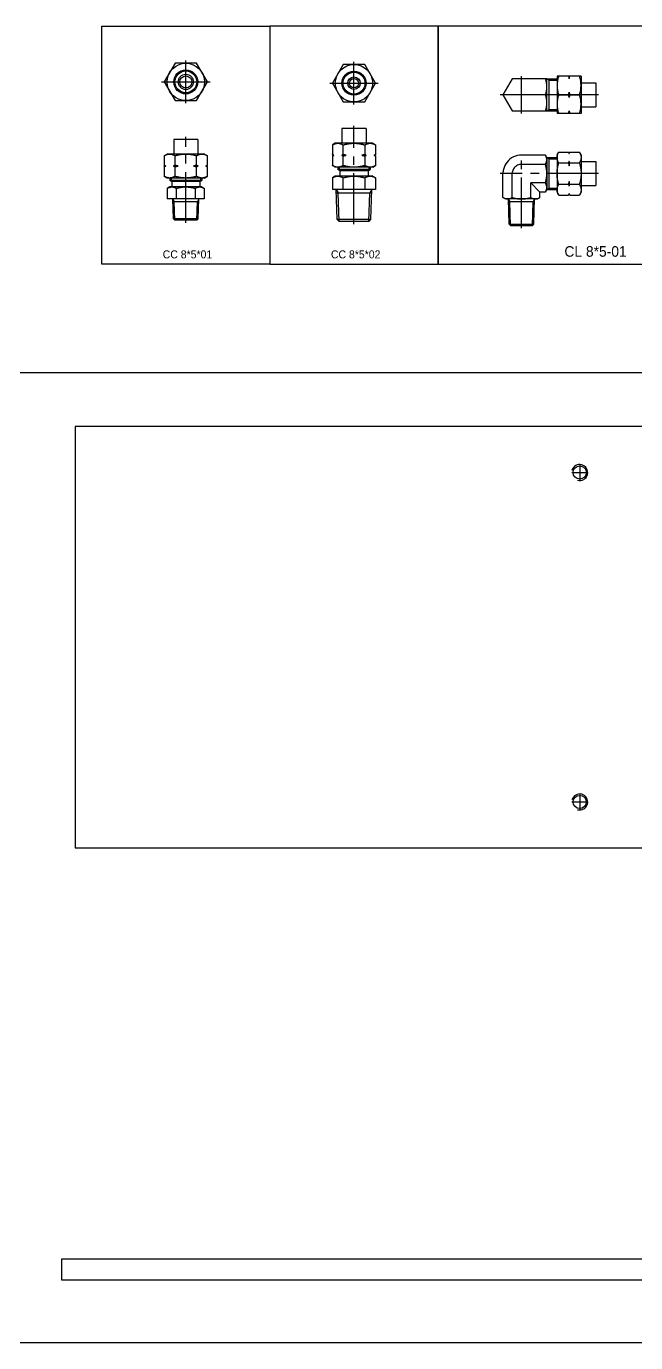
# Model space of a CAD drawing. Header units: millimetres. Extents: x -4251 to 2609, y -1673 to 4048.
# Drawn here: x -3042.5 to -2814.3, y 920.3 to 1413.7 of the extents above; entities that cross this region are included whole.
import ezdxf

# ---------------------------------------------------------------- set-up
doc = ezdxf.new("R2010")
doc.units = ezdxf.units.MM
for name, pattern in [('CENTER', [50.8, 31.75, -6.35, 6.35, -6.35]), ('CENTER1', [10, 7, -1, 1, -1]), ('CENTER2', [28.575, 19.05, -3.175, 3.175, -3.175]), ('HIDDEN2', [4.7625, 3.175, -1.5875])]:
    doc.linetypes.add(name, pattern=pattern)
for name, color, linetype in [('4', 7, 'Continuous'), ('CENTER', 1, 'CENTER'), ('CL', 1, 'CENTER'), ('PV-529CA', 7, 'Continuous'), ('THIN', 3, 'Continuous'), ('가는실선', 6, 'Continuous'), ('외형선', 7, 'Continuous'), ('중심선', 3, 'CENTER2'), ('피치선', 1, 'Continuous')]:
    doc.layers.add(name, color=color, linetype=linetype)
doc.styles.get("Standard").update_dxf_attribs({"font": 'ISOCP.SHX', "bigfont": 'WHGTXT.SHX'})

# ---------------------------------------------------------------- blocks, each defined once
blk = doc.blocks.new('A$C50AD6EAA')
at = {"color": 1, "linetype": 'CENTER1'}
for p, q in [((374, 138), (374, 148)), ((369, 143), (379, 143)), ((374, 10), (374, 20)), ((369, 15), (379, 15))]:
    blk.add_line(p, q, dxfattribs=at)
at = {"color": 30}
blk.add_lwpolyline([(5, 0), (390, 0), (390, 158), (5, 158), (5, 0)], dxfattribs=at)
blk.add_lwpolyline([(321.5, 17.5), (321.5, 140.5), (280.5, 140.5), (280.5, 17.5)], close=True, dxfattribs=at)
for centre, radius in [((288.5, 151), 2.07), ((313.5, 151), 2.07), ((194, 140.75), 2.46), ((194, 17.25), 2.46), ((288.5, 7), 2.07), ((313.5, 7), 2.07)]:
    blk.add_circle(centre, radius)
for centre, radius in [((374, 143), 3), ((345, 134), 2.75), ((240, 99), 2.75), ((240, 59), 2.75), ((345, 24), 2.75), ((374, 15), 3)]:
    blk.add_circle(centre, radius, dxfattribs=at)
at = {"color": 2, "linetype": 'HIDDEN2'}
for centre in [(345, 134), (240, 99), (240, 59), (345, 24)]:
    blk.add_circle(centre, 5.25, dxfattribs=at)
at = {"layer": 'CENTER'}
for p, q in [((194, 143.75), (194, 137.75)), ((191, 140.75), (197, 140.75)), ((345, 139.25), (345, 128.75)), ((339.75, 134), (350.25, 134)), ((240, 104.25), (240, 93.75)), ((234.75, 99), (245.25, 99)), ((240, 53.75), (240, 64.25)), ((234.75, 59), (245.25, 59)), ((345, 18.75), (345, 29.25)), ((194, 20.25), (194, 14.25)), ((339.75, 24), (350.25, 24)), ((191, 17.25), (197, 17.25))]:
    blk.add_line(p, q, dxfattribs=at)
at = {"layer": 'CL'}
for p, q in [((288.5, 155.5), (288.5, 146.5)), ((313.5, 155.5), (313.5, 146.5)), ((293, 151), (284, 151)), ((318, 151), (309, 151)), ((288.5, 11.5), (288.5, 2.5)), ((313.5, 11.5), (313.5, 2.5)), ((293, 7), (284, 7)), ((318, 7), (309, 7))]:
    blk.add_line(p, q, dxfattribs=at)
at = {"layer": 'THIN'}
for centre in [(194, 140.75), (194, 17.25)]:
    blk.add_arc(centre, 3, 255, 165, dxfattribs=at)
at = {"layer": '피치선'}
for centre in [(288.5, 151), (313.5, 151), (288.5, 7), (313.5, 7)]:
    blk.add_arc(centre, 2.5, 180, 90, dxfattribs=at)
blk = doc.blocks.new('A$C1A1F7E32')
at = {"layer": 'PV-529CA'}
for p, q in [((4.5, 30.33), (-4.5, 30.33)), ((-4.5, 30.33), (-4.5, 24.83)), ((4.5, 30.33), (4.5, 24.83)), ((-7, 24.83), (-8.08, 24.2)), ((7, 24.83), (-7, 24.83)), ((7, 24.83), (8.08, 24.2)), ((-8.08, 24.2), (-8.08, 20.58)), ((-7.58, 20.33), (-8.08, 20.58)), ((-7.58, 20.33), (-8.08, 20.08)), ((-8.08, 20.08), (-8.08, 16.46)), ((-7.52, 20.33), (-7.58, 20.33)), ((-2.92, 20.33), (-4.6, 20.33)), ((-4.04, 20.58), (-4.04, 24.2)), ((-4.04, 16.46), (-4.04, 20.08)), ((4.6, 20.33), (2.92, 20.33)), ((4.04, 20.58), (4.04, 24.2)), ((4.04, 16.46), (4.04, 20.08)), ((7.58, 20.33), (7.52, 20.33)), ((7.58, 20.33), (8.08, 20.58)), ((7.58, 20.33), (8.08, 20.08)), ((8.08, 20.58), (8.08, 24.2)), ((8.08, 16.46), (8.08, 20.08)), ((-7, 15.83), (-8.08, 16.46)), ((7, 15.83), (-7, 15.83)), ((-6, 15.83), (-6, 14.93)), ((6, 14.93), (-6, 14.93)), ((-5.25, 14.5), (-6, 14.93)), ((5.25, 14.5), (6, 14.93)), ((6, 15.83), (6, 14.93)), ((7, 15.83), (8.08, 16.46)), ((-6, 12.5), (-6.93, 11.96)), ((-6.93, 11.96), (-6.93, 8)), ((6, 12.5), (-6, 12.5)), ((5.25, 14.5), (-5.25, 14.5)), ((-5.25, 14.5), (-5.25, 12.5)), ((-3.46, 8), (-3.46, 11.96)), ((3.46, 11.96), (3.46, 8)), ((5.25, 14.5), (5.25, 12.5)), ((6, 12.5), (6.93, 11.96)), ((6.93, 11.96), (6.93, 8)), ((6.93, 8), (-6.93, 8)), ((-4.67, 0.5), (-4.9, 8)), ((4.67, 0.5), (4.9, 8)), ((4.67, 0.5), (-4.67, 0.5)), ((-4.15, 0), (-4.67, 0.5)), ((4.15, 0), (-4.15, 0)), ((4.15, 0), (4.67, 0.5))]:
    blk.add_line(p, q, dxfattribs=at)
for points, weights in [([(-8.08, 24.2), (-7, 24.83), (-6.06, 24.83)], [1, 1.0379548493, 1]), ([(-6.06, 24.83), (-5.12, 24.83), (-4.04, 24.2)], [1, 1.0379548493, 1]), ([(-4.04, 24.2), (-1.88, 24.83), (0, 24.83)], [1, 1.0379548493, 1]), ([(0, 24.83), (1.88, 24.83), (4.04, 24.2)], [1, 1.0379548493, 1]), ([(4.04, 24.2), (5.12, 24.83), (6.06, 24.83)], [1, 1.0379548493, 1]), ([(6.06, 24.83), (7, 24.83), (8.08, 24.2)], [1, 1.0379548493, 1]), ([(-7.52, 20.33), (-7.79, 20.43), (-8.08, 20.58)], [1, 1.00259269997, 1]), ([(-8.08, 20.08), (-7.79, 20.23), (-7.52, 20.33)], [1, 1.00259269997, 1]), ([(-4.04, 20.58), (-4.33, 20.43), (-4.6, 20.33)], [1, 1.00259269997, 1]), ([(-4.6, 20.33), (-4.33, 20.23), (-4.04, 20.08)], [1, 1.00259269997, 1]), ([(-2.92, 20.33), (-3.46, 20.43), (-4.04, 20.58)], [1, 1.00259269997, 1]), ([(-4.04, 20.08), (-3.46, 20.23), (-2.92, 20.33)], [1, 1.00259269997, 1]), ([(4.04, 20.58), (3.46, 20.43), (2.92, 20.33)], [1, 1.00259269997, 1]), ([(2.92, 20.33), (3.46, 20.23), (4.04, 20.08)], [1, 1.00259269997, 1]), ([(4.6, 20.33), (4.33, 20.43), (4.04, 20.58)], [1, 1.00259269997, 1]), ([(4.04, 20.08), (4.33, 20.23), (4.6, 20.33)], [1, 1.00259269997, 1]), ([(8.08, 20.58), (7.79, 20.43), (7.52, 20.33)], [1, 1.00259269997, 1]), ([(7.52, 20.33), (7.79, 20.23), (8.08, 20.08)], [1, 1.00259269997, 1]), ([(-6.06, 15.83), (-7, 15.83), (-8.08, 16.46)], [1, 1.0379548493, 1]), ([(-4.04, 16.46), (-5.12, 15.83), (-6.06, 15.83)], [1, 1.0379548493, 1]), ([(0, 15.83), (-1.88, 15.83), (-4.04, 16.46)], [1, 1.0379548493, 1]), ([(4.04, 16.46), (1.88, 15.83), (0, 15.83)], [1, 1.0379548493, 1]), ([(6.06, 15.83), (5.12, 15.83), (4.04, 16.46)], [1, 1.0379548493, 1]), ([(8.08, 16.46), (7, 15.83), (6.06, 15.83)], [1, 1.0379548493, 1]), ([(-6.93, 11.96), (-6, 12.5), (-5.2, 12.5)], [1, 1.0379548493, 1]), ([(-5.2, 12.5), (-4.39, 12.5), (-3.46, 11.96)], [1, 1.0379548493, 1]), ([(-3.46, 11.96), (-1.61, 12.5), (0, 12.5)], [1, 1.0379548493, 1]), ([(0, 12.5), (1.61, 12.5), (3.46, 11.96)], [1, 1.0379548493, 1]), ([(3.46, 11.96), (4.39, 12.5), (5.2, 12.5)], [1, 1.0379548493, 1]), ([(5.2, 12.5), (6, 12.5), (6.93, 11.96)], [1, 1.0379548493, 1])]:
    blk.add_rational_spline(points, weights, degree=2, dxfattribs=at)
at = {"layer": '가는실선'}
for p, q in [((-5.5, 15.83), (-5.5, 14.64)), ((5.5, 15.83), (5.5, 14.64)), ((-4.9, 8), (-4.37, 7.08)), ((-4.15, 0), (-4.37, 7.08)), ((4.15, 0), (4.37, 7.08)), ((4.9, 8), (4.37, 7.08))]:
    blk.add_line(p, q, dxfattribs=at)
at = {"layer": '외형선'}
blk.add_line((-4.87, 7.08), (4.87, 7.08), dxfattribs=at)
at = {"layer": '중심선'}
blk.add_line((0, -1), (0, 31.33), dxfattribs=at)
blk = doc.blocks.new('A$C2B371526')
at = {"layer": 'PV-529CA'}
for p, q in [((4.5, 34.83), (-4.5, 34.83)), ((-4.5, 34.83), (-4.5, 29.33)), ((4.5, 34.83), (4.5, 29.33)), ((-7, 29.33), (-8.08, 28.7)), ((-8.08, 28.7), (-8.08, 25.08)), ((-7.58, 24.83), (-8.08, 25.08)), ((-7.58, 24.83), (-8.08, 24.58)), ((-7.52, 24.83), (-7.58, 24.83)), ((-6.06, 29.33), (-7, 29.33)), ((0, 29.33), (-6.06, 29.33)), ((-2.92, 24.83), (-4.6, 24.83)), ((-4.04, 25.08), (-4.04, 28.7)), ((6.06, 29.33), (0, 29.33)), ((4.6, 24.83), (2.92, 24.83)), ((4.04, 28.7), (4.04, 25.08)), ((7, 29.33), (6.06, 29.33)), ((7, 29.33), (8.08, 28.7)), ((7.58, 24.83), (7.52, 24.83)), ((7.58, 24.83), (8.08, 25.08)), ((7.58, 24.83), (8.08, 24.58)), ((8.08, 28.7), (8.08, 25.08)), ((-8.08, 24.58), (-8.08, 20.96)), ((-7, 20.33), (-8.08, 20.96)), ((-6.06, 20.33), (-7, 20.33)), ((0, 20.33), (-6.06, 20.33)), ((-6, 20.33), (-6, 19.43)), ((-4.04, 20.96), (-4.04, 24.58)), ((6.06, 20.33), (0, 20.33)), ((4.04, 24.58), (4.04, 20.96)), ((6, 20.33), (6, 19.43)), ((7, 20.33), (6.06, 20.33)), ((7, 20.33), (8.08, 20.96)), ((8.08, 24.58), (8.08, 20.96)), ((-7, 17), (-8.08, 16.37)), ((-8.08, 16.37), (-8.08, 12)), ((-6.06, 17), (-7, 17)), ((0, 17), (-6.06, 17)), ((6, 19.43), (-6, 19.43)), ((-5.25, 19), (-6, 19.43)), ((5.25, 19), (-5.25, 19)), ((-5.25, 19), (-5.25, 17)), ((-4.04, 12), (-4.04, 16.37)), ((6.06, 17), (0, 17)), ((4.04, 16.37), (4.04, 12)), ((5.25, 19), (6, 19.43)), ((5.25, 19), (5.25, 17)), ((7, 17), (6.06, 17)), ((7, 17), (8.08, 16.37)), ((8.08, 16.37), (8.08, 12)), ((-4.04, 12), (-8.08, 12)), ((-6.3, 0.7), (-6.65, 12)), ((4.04, 12), (-4.04, 12)), ((8.08, 12), (4.04, 12)), ((6.3, 0.7), (6.65, 12)), ((6.3, 0.7), (-6.3, 0.7)), ((-5.57, 0), (-6.3, 0.7)), ((5.57, 0), (-5.57, 0)), ((5.57, 0), (6.3, 0.7))]:
    blk.add_line(p, q, dxfattribs=at)
for points, weights in [([(-8.08, 28.7), (-7, 29.33), (-6.06, 29.33)], [1, 1.0379548493, 1]), ([(-7.52, 24.83), (-7.79, 24.93), (-8.08, 25.08)], [1, 1.00259269997, 1]), ([(-8.08, 24.58), (-7.79, 24.73), (-7.52, 24.83)], [1, 1.00259269997, 1]), ([(-6.06, 29.33), (-5.12, 29.33), (-4.04, 28.7)], [1, 1.0379548493, 1]), ([(-4.04, 25.08), (-4.33, 24.93), (-4.6, 24.83)], [1, 1.00259269997, 1]), ([(-4.6, 24.83), (-4.33, 24.73), (-4.04, 24.58)], [1, 1.00259269997, 1]), ([(-4.04, 28.7), (-1.88, 29.33), (0, 29.33)], [1, 1.0379548493, 1]), ([(-2.92, 24.83), (-3.46, 24.93), (-4.04, 25.08)], [1, 1.00259269997, 1]), ([(-4.04, 24.58), (-3.46, 24.73), (-2.92, 24.83)], [1, 1.00259269997, 1]), ([(0, 29.33), (1.88, 29.33), (4.04, 28.7)], [1, 1.0379548493, 1]), ([(4.04, 25.08), (3.46, 24.93), (2.92, 24.83)], [1, 1.00259269997, 1]), ([(2.92, 24.83), (3.46, 24.73), (4.04, 24.58)], [1, 1.00259269997, 1]), ([(4.04, 28.7), (5.12, 29.33), (6.06, 29.33)], [1, 1.0379548493, 1]), ([(4.6, 24.83), (4.33, 24.93), (4.04, 25.08)], [1, 1.00259269997, 1]), ([(4.04, 24.58), (4.33, 24.73), (4.6, 24.83)], [1, 1.00259269997, 1]), ([(6.06, 29.33), (7, 29.33), (8.08, 28.7)], [1, 1.0379548493, 1]), ([(8.08, 25.08), (7.79, 24.93), (7.52, 24.83)], [1, 1.00259269997, 1]), ([(7.52, 24.83), (7.79, 24.73), (8.08, 24.58)], [1, 1.00259269997, 1]), ([(-6.06, 20.33), (-7, 20.33), (-8.08, 20.96)], [1, 1.0379548493, 1]), ([(-4.04, 20.96), (-5.12, 20.33), (-6.06, 20.33)], [1, 1.0379548493, 1]), ([(0, 20.33), (-1.88, 20.33), (-4.04, 20.96)], [1, 1.0379548493, 1]), ([(4.04, 20.96), (1.88, 20.33), (0, 20.33)], [1, 1.0379548493, 1]), ([(6.06, 20.33), (5.12, 20.33), (4.04, 20.96)], [1, 1.0379548493, 1]), ([(8.08, 20.96), (7, 20.33), (6.06, 20.33)], [1, 1.0379548493, 1]), ([(-8.08, 16.37), (-7, 17), (-6.06, 17)], [1, 1.0379548493, 1]), ([(-6.06, 17), (-5.12, 17), (-4.04, 16.37)], [1, 1.0379548493, 1]), ([(-4.04, 16.37), (-1.88, 17), (0, 17)], [1, 1.0379548493, 1]), ([(0, 17), (1.88, 17), (4.04, 16.37)], [1, 1.0379548493, 1]), ([(4.04, 16.37), (5.12, 17), (6.06, 17)], [1, 1.0379548493, 1]), ([(6.06, 17), (7, 17), (8.08, 16.37)], [1, 1.0379548493, 1])]:
    blk.add_rational_spline(points, weights, degree=2, dxfattribs=at)
at = {"layer": '가는실선'}
for p, q in [((-5.5, 20.33), (-5.5, 19.14)), ((5.5, 20.33), (5.5, 19.14)), ((-6.65, 12), (-5.91, 10.72)), ((-5.57, 0), (-5.91, 10.72)), ((5.57, 0), (5.91, 10.72)), ((6.65, 12), (5.91, 10.72))]:
    blk.add_line(p, q, dxfattribs=at)
at = {"layer": '외형선'}
blk.add_line((-6.61, 10.72), (6.61, 10.72), dxfattribs=at)
at = {"layer": '중심선'}
blk.add_line((0, -1), (0, 35.83), dxfattribs=at)
blk = doc.blocks.new('A$C20871C51')
at = {"layer": 'PV-529CA'}
for p, q in [((8.96, 26.43), (0, 26.43)), ((9.5, 25.5), (8.96, 26.43)), ((9.5, 25.5), (9.5, 13.5)), ((9.5, 25.5), (13.33, 25.5)), ((13.33, 26.5), (13.96, 27.58)), ((13.33, 26.5), (13.33, 12.5)), ((13.96, 27.58), (17.58, 27.58)), ((17.83, 27.08), (17.58, 27.58)), ((17.83, 27.08), (18.08, 27.58)), ((17.83, 27.08), (17.83, 27.02)), ((18.08, 27.58), (21.7, 27.58)), ((22.33, 26.5), (21.7, 27.58)), ((22.33, 26.5), (22.33, 12.5)), ((8.96, 22.96), (0, 22.96)), ((13.96, 23.54), (17.58, 23.54)), ((17.83, 24.1), (17.83, 22.42)), ((18.08, 23.54), (21.7, 23.54)), ((22.33, 24), (27.83, 24)), ((27.83, 24), (27.83, 15)), ((-6.93, 10.54), (-6.93, 19.5)), ((-3.46, 10.54), (-3.46, 19.5)), ((6.93, 12.57), (3.46, 16.04)), ((8.96, 16.04), (3.46, 16.04)), ((3.46, 10.54), (3.46, 16.04)), ((17.58, 15.46), (13.96, 15.46)), ((17.83, 16.58), (17.83, 14.9)), ((21.7, 15.46), (18.08, 15.46)), ((22.33, 15), (27.83, 15)), ((-6, 10), (-6.93, 10.54)), ((6, 10), (-6, 10)), ((-4.6, 0.5), (-4.9, 10)), ((4.6, 0.5), (4.9, 10)), ((6, 10), (6.93, 10.54)), ((8.96, 12.57), (6.93, 12.57)), ((6.93, 10.54), (6.93, 12.57)), ((9.5, 13.5), (8.96, 12.57)), ((9.5, 13.5), (13.33, 13.5)), ((13.33, 12.5), (13.96, 11.42)), ((13.96, 11.42), (17.58, 11.42)), ((17.83, 11.92), (17.58, 11.42)), ((17.83, 11.98), (17.83, 11.92)), ((17.83, 11.92), (18.08, 11.42)), ((18.08, 11.42), (21.7, 11.42)), ((22.33, 12.5), (21.7, 11.42)), ((-4.6, 0.5), (4.6, 0.5)), ((-4.09, 0), (-4.6, 0.5)), ((-4.09, 0), (4.09, 0)), ((4.09, 0), (4.6, 0.5))]:
    blk.add_line(p, q, dxfattribs=at)
for points in [[(0, 26.43), (-1.04, 26.43), (-3.11, 25.96), (-5.6, 23.97), (-6.75, 21.57), (-6.93, 20.02), (-6.93, 19.5)], [(0, 22.96), (-0.52, 22.96), (-1.55, 22.73), (-2.8, 21.73), (-3.38, 20.54), (-3.46, 19.76), (-3.46, 19.5)]]:
    blk.add_open_spline(points, degree=3, knots=[0, 0, 0, 0, 0.285714, 0.571429, 0.857143, 1, 1, 1, 1], dxfattribs=at)
for points, weights in [([(9.5, 24.7), (9.5, 25.5), (8.96, 26.43)], [1, 1.0379548493, 1]), ([(8.96, 22.96), (9.5, 23.89), (9.5, 24.7)], [1, 1.0379548493, 1]), ([(13.33, 25.56), (13.33, 26.5), (13.96, 27.58)], [1, 1.0379548493, 1]), ([(13.96, 23.54), (13.33, 24.62), (13.33, 25.56)], [1, 1.0379548493, 1]), ([(17.58, 27.58), (17.73, 27.29), (17.83, 27.02)], [1, 1.00259269997, 1]), ([(17.83, 27.02), (17.93, 27.29), (18.08, 27.58)], [1, 1.00259269997, 1]), ([(21.7, 27.58), (22.33, 26.5), (22.33, 25.56)], [1, 1.0379548493, 1]), ([(22.33, 25.56), (22.33, 24.62), (21.7, 23.54)], [1, 1.0379548493, 1]), ([(9.5, 19.5), (9.5, 21.11), (8.96, 22.96)], [1, 1.0379548493, 1]), ([(13.33, 19.5), (13.33, 21.38), (13.96, 23.54)], [1, 1.0379548493, 1]), ([(17.83, 24.1), (17.73, 23.83), (17.58, 23.54)], [1, 1.00259269997, 1]), ([(17.58, 23.54), (17.73, 22.96), (17.83, 22.42)], [1, 1.00259269997, 1]), ([(18.08, 23.54), (17.93, 23.83), (17.83, 24.1)], [1, 1.00259269997, 1]), ([(17.83, 22.42), (17.93, 22.96), (18.08, 23.54)], [1, 1.00259269997, 1]), ([(21.7, 23.54), (22.33, 21.38), (22.33, 19.5)], [1, 1.0379548493, 1]), ([(8.96, 16.04), (9.5, 17.89), (9.5, 19.5)], [1, 1.0379548493, 1]), ([(9.5, 14.3), (9.5, 15.11), (8.96, 16.04)], [1, 1.0379548493, 1]), ([(13.96, 15.46), (13.33, 17.62), (13.33, 19.5)], [1, 1.0379548493, 1]), ([(13.33, 13.44), (13.33, 14.38), (13.96, 15.46)], [1, 1.0379548493, 1]), ([(17.83, 16.58), (17.73, 16.04), (17.58, 15.46)], [1, 1.00259269997, 1]), ([(17.58, 15.46), (17.73, 15.17), (17.83, 14.9)], [1, 1.00259269997, 1]), ([(18.08, 15.46), (17.93, 16.04), (17.83, 16.58)], [1, 1.00259269997, 1]), ([(17.83, 14.9), (17.93, 15.17), (18.08, 15.46)], [1, 1.00259269997, 1]), ([(22.33, 19.5), (22.33, 17.62), (21.7, 15.46)], [1, 1.0379548493, 1]), ([(21.7, 15.46), (22.33, 14.38), (22.33, 13.44)], [1, 1.0379548493, 1]), ([(-6.93, 10.54), (-6, 10), (-5.2, 10)], [1, 1.0379548493, 1]), ([(-5.2, 10), (-4.39, 10), (-3.46, 10.54)], [1, 1.0379548493, 1]), ([(-3.46, 10.54), (-1.61, 10), (0, 10)], [1, 1.0379548493, 1]), ([(0, 10), (1.61, 10), (3.46, 10.54)], [1, 1.0379548493, 1]), ([(3.46, 10.54), (4.39, 10), (5.2, 10)], [1, 1.0379548493, 1]), ([(5.2, 10), (6, 10), (6.93, 10.54)], [1, 1.0379548493, 1]), ([(8.96, 12.57), (9.5, 13.5), (9.5, 14.3)], [1, 1.0379548493, 1]), ([(13.96, 11.42), (13.33, 12.5), (13.33, 13.44)], [1, 1.0379548493, 1]), ([(17.83, 11.98), (17.73, 11.71), (17.58, 11.42)], [1, 1.00259269997, 1]), ([(18.08, 11.42), (17.93, 11.71), (17.83, 11.98)], [1, 1.00259269997, 1]), ([(22.33, 13.44), (22.33, 12.5), (21.7, 11.42)], [1, 1.0379548493, 1])]:
    blk.add_rational_spline(points, weights, degree=2, dxfattribs=at)
at = {"layer": '가는실선'}
for p, q in [((9.5, 25.5), (10.37, 25)), ((10.37, 25), (13.33, 25)), ((-4.9, 10), (-4.37, 9.08)), ((4.9, 10), (4.37, 9.08)), ((9.5, 13.5), (10.37, 14)), ((10.37, 14), (13.33, 14)), ((-4.09, 0), (-4.37, 9.08)), ((4.09, 0), (4.37, 9.08))]:
    blk.add_line(p, q, dxfattribs=at)
at = {"layer": '외형선'}
for p, q in [((10.37, 13.5), (10.37, 25.5)), ((-4.87, 9.08), (4.87, 9.08))]:
    blk.add_line(p, q, dxfattribs=at)
at = {"layer": '중심선'}
for p, q in [((0, -1), (0, 27.43)), ((28.83, 19.5), (-7.93, 19.5))]:
    blk.add_line(p, q, dxfattribs=at)
blk = doc.blocks.new('A$C24EF5521')
at = {"layer": 'PV-529CA'}
for p, q in [((-18.33, 6), (-14.5, 6)), ((-14.5, 7), (-14.5, -7)), ((-5.5, 7), (-14.5, 7)), ((-5.5, 7), (-5.5, -7)), ((-5.5, 4.5), (0, 4.5)), ((0, 4.5), (0, -4.5)), ((-5.5, -4.5), (0, -4.5)), ((-18.33, -6), (-14.5, -6)), ((-5.5, -7), (-14.5, -7))]:
    blk.add_line(p, q, dxfattribs=at)
at = {"layer": '가는실선'}
for p, q in [((-18.33, 6), (-17.46, 5.5)), ((-17.46, 5.5), (-14.5, 5.5)), ((-18.33, -6), (-17.46, -5.5)), ((-17.46, -5.5), (-14.5, -5.5))]:
    blk.add_line(p, q, dxfattribs=at)
at = {"layer": '외형선'}
for p, q in [((-31.29, 6), (-34.76, 0)), ((-18.33, 6), (-31.29, 6)), ((-18.33, -6), (-18.33, 6)), ((-17.46, -6), (-17.46, 6)), ((-10.25, 7), (-10, 6.02)), ((-10, 6.02), (-9.75, 7)), ((-10, 6.02), (-10, 7)), ((-34.76, 0), (-31.29, -6)), ((-18.87, 0), (-34.76, 0)), ((-10.25, 0), (-10, 0.98)), ((-10, 0.98), (-9.75, 0)), ((-10, -0.98), (-10, 0.98)), ((-9.75, 0), (-10, -0.98)), ((-9.75, 0), (-6.13, 0)), ((-13.87, 0), (-10.25, 0)), ((-10, -0.98), (-10.25, 0)), ((-31.29, -6), (-18.33, -6)), ((-10.25, -7), (-10, -6.02)), ((-10, -6.02), (-9.75, -7)), ((-10, -6.02), (-10, -7))]:
    blk.add_line(p, q, dxfattribs=at)
for centre, radius, start, end in [((-26.99, 3), 8.67, 339.7438, 20.2562), ((-4.39, 3.5), 10.11, 159.7438, 200.2562), ((-15.61, 3.5), 10.11, 339.7438, 20.2562), ((-26.99, -3), 8.67, 339.7438, 20.2562), ((-4.39, -3.5), 10.11, 159.7438, 200.2562), ((-15.61, -3.5), 10.11, 339.7438, 20.2562)]:
    blk.add_arc(centre, radius, start, end, dxfattribs=at)
at = {"layer": '중심선'}
for p, q in [((-27.83, -7), (-27.83, 7)), ((1, 0), (-35.76, 0))]:
    blk.add_line(p, q, dxfattribs=at)
blk = doc.blocks.new('A$C11B86E84')
at = {"color": 0}
blk.add_lwpolyline([(-4.04, 7), (-8.08, 0), (-4.04, -7), (4.04, -7), (8.08, 0), (4.04, 7)], close=True, dxfattribs=at)
blk.add_circle((0, 0), 7, dxfattribs=at)
at = {"layer": '외형선'}
for radius in [4.5, 4.1, 2.35, 1.75]:
    blk.add_circle((0, 0), radius, dxfattribs=at)
at = {"layer": '중심선'}
for p, q in [((0, -8), (0, 8)), ((-9.08, 0), (9.08, 0))]:
    blk.add_line(p, q, dxfattribs=at)
blk = doc.blocks.new('A$C70E4588D')
at = {"color": 0}
blk.add_lwpolyline([(-4.04, 7), (-8.08, 0), (-4.04, -7), (4.04, -7), (8.08, 0), (4.04, 7)], close=True, dxfattribs=at)
blk.add_circle((0, 0), 7, dxfattribs=at)
at = {"layer": '외형선'}
for radius in [4.5, 4.1, 2.85, 2.25]:
    blk.add_circle((0, 0), radius, dxfattribs=at)
at = {"layer": '중심선'}
for p, q in [((0, -8), (0, 8)), ((-9.08, 0), (9.08, 0))]:
    blk.add_line(p, q, dxfattribs=at)

msp = doc.modelspace()

# ---------------------------------------------------------------- linework, layer by layer
at = {"elevation": 0}
for points in [[(-2951.3003, 1324.6453), (-3014.3003, 1324.6453), (-3014.3003, 1413.7453), (-2951.3003, 1413.7453)], [(-3055.7965, 1284.0421), (-2410.1852, 1284.0421), (-2410.1852, 920.3344), (-3055.7965, 920.3344)]]:
    msp.add_lwpolyline(points, close=True, dxfattribs=at)
at = {"color": 0, "elevation": 0}
for points in [[(-2951.3003, 1324.6453), (-2888.3003, 1324.6453), (-2888.3003, 1413.7453), (-2951.3003, 1413.7453)], [(-2770.6883, 1324.6453), (-2770.6883, 1413.7453), (-2888.3003, 1413.7453), (-2888.3003, 1324.6453)]]:
    msp.add_lwpolyline(points, close=True, dxfattribs=at)
at = {"color": 30, "elevation": 0}
msp.add_lwpolyline([(-3029.2556, 951.7391), (-2639.2556, 951.7391), (-2639.2556, 943.7391), (-3029.2556, 943.7391)], close=True, dxfattribs=at)

# ---------------------------------------------------------------- block references
for name, p in [('A$C70E4588D', (-2982.8003, 1392.9085, 0)), ('A$C11B86E84', (-2919.8003, 1392.4284, 0)), ('A$C24EF5521', (-2829.2423, 1388.0481, 0)), ('A$C1A1F7E32', (-2982.8003, 1341.0548, 0)), ('A$C2B371526', (-2919.8003, 1340.5961, 0)), ('A$C20871C51', (-2857.0721, 1339.0367, 0)), ('A$C50AD6EAA', (-3029.2556, 1105.7577, 0))]:
    msp.add_blockref(name, p)

# ---------------------------------------------------------------- texts
at = {"layer": '4', "attachment_point": 5}
for s, insert, char_height, width in [('{\\f@Gulim|b0|i0|c129|p50;CC 8\\f@Gulim|b0|i0|c0|p50;*\\f@Gulim|b0|i0|c129|p50;5\\f@Gulim|b0|i0|c0|p50;*\\f@Gulim|b0|i0|c129|p50;01}', (-2982.1733, 1328.2433, 0), 3, 21.895), ('{\\f@Gulim|b0|i0|c129|p50;CC 8\\f@Gulim|b0|i0|c0|p50;*\\f@Gulim|b0|i0|c129|p50;5\\f@Gulim|b0|i0|c0|p50;*\\f@Gulim|b0|i0|c129|p50;02}', (-2919.1733, 1328.2433, 0), 3, 21.895), ('{\\f@Gulim|b0|i0|c129|p50;CL 8\\f@Gulim|b0|i0|c0|p50;*\\f@Gulim|b0|i0|c129|p50;5-01}', (-2829.3271, 1329.3346, 0), 3.96, 37.413544)]:
    msp.add_mtext(s, dxfattribs=dict(at, insert=insert, char_height=char_height, width=width))

doc.saveas('drawing.dxf')
